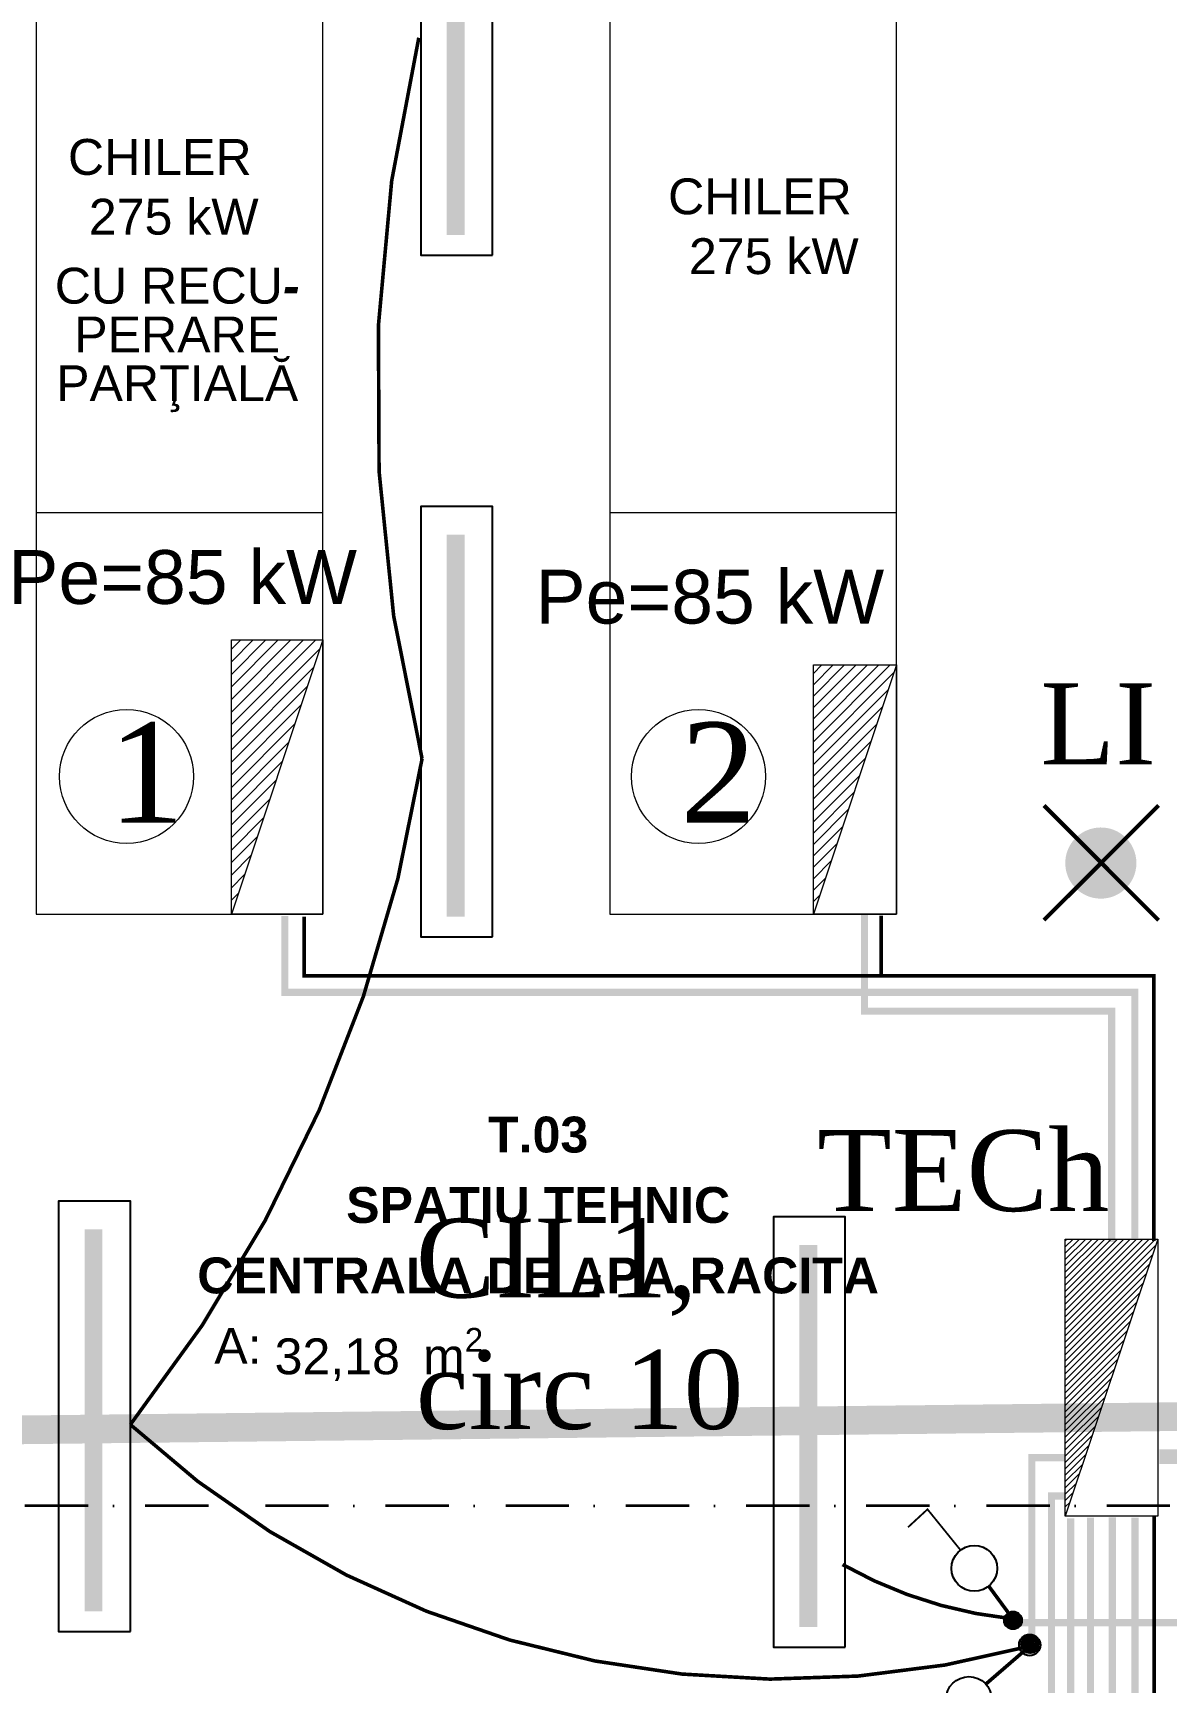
# Model space of a CAD drawing. Header units: millimetres. Extents: x 1322820 to 1391563, y 1051909 to 1098256.
# Drawn here: x 1348235 to 1351395, y 1084629 to 1089228 of the extents above; entities that cross this region are included whole.
import ezdxf
from ezdxf.enums import TextEntityAlignment as Align

# ---------------------------------------------------------------- set-up
doc = ezdxf.new("R2010")
doc.units = ezdxf.units.MM
doc.header["$MEASUREMENT"] = 0
for name, pattern in [('Dot & Dashed', [335.138881, 176.388884, -88.194442, 0, -70.555556]), ('DUBLU_INTRERUPT', [1.093612, 0.529167, -0.211667, 0.141111, -0.211667]), ('VERDECKT2_S2', [0.135, 0.1, -0.035])]:
    doc.linetypes.add(name, pattern=pattern)
doc.layers.get('0').update_dxf_attribs({"true_color": 0x787878})
doc.layers.add('calorifere_Pen_No__1', color=250, linetype='Continuous', lineweight=13)
doc.layers.add('Circuite', color=7, linetype='Continuous', lineweight=25)
for name, color, linetype in [('Circuit echipo', 7, 'Continuous'), ('circuite iluminat normal', 7, 'Continuous'), ('circuite iluminat vitali', 1, 'Continuous'), ('circuite prize normal', 7, 'Continuous'), ('circuite prize vitali', 1, 'Continuous'), ('ELECTRICAL', 7, 'Continuous'), ('ELECTRICE', 1, 'Continuous'), ('Texte', 7, 'Continuous')]:
    doc.layers.add(name, color=color, linetype=linetype)
for name, color, linetype, true_color in [('instalatii - echipamente', 7, 'Continuous', 0x787878), ('New_arhitectura - axe', 7, 'Continuous', 0x787878), ('New_arhitectura - suprafete DTAC', 7, 'Continuous', 0x787878)]:
    doc.layers.add(name, color=color, linetype=linetype, true_color=true_color)
for name, color, linetype, lineweight, true_color in [('instalatii - echipamente_Pen_No__21', 7, 'Continuous', 20, 0x787878), ('New_ARCHICAD Zone Stamps_Pen_No__1', 7, 'Continuous', 13, 0x787878), ('New_arhitectura - axe_Pen_No__201', 7, 'Continuous', 35, 0x787878)]:
    doc.layers.add(name, color=color, linetype=linetype, lineweight=lineweight, true_color=true_color)
doc.styles.add('GENERATED_STYLE_1', font='arialbd.ttf')
doc.styles.add('GENERATED_STYLE_2', font='arial.ttf')
doc.styles.add('GENERATED_STYLE_4', font='arialbi.ttf')

# ---------------------------------------------------------------- blocks, each defined once
blk = doc.blocks.new('SPATIU TEHNIC_T.03_6_1', base_point=(1349178.5, 1087298))
at = {"layer": 'New_ARCHICAD Zone Stamps_Pen_No__1', "color": 7, "lineweight": 13, "insert": (1348908.5, 1085616.9), "char_height": 100, "attachment_point": 1, "style": 'GENERATED_STYLE_2'}
blk.add_mtext('\\A1;\\pt0,50;32,18{\\H0.66x;\\S^  ;} m{\\H0.66x;\\S2^  ;}', dxfattribs=at)
at = {"layer": 'New_ARCHICAD Zone Stamps_Pen_No__1', "color": 7, "lineweight": 13}
for tag, style, p in [('DUMMY_849', 'GENERATED_STYLE_1', (1349014.5, 1086229)), ('DUMMY_850', 'GENERATED_STYLE_1', (1349767.9, 1086032.6)), ('DUMMY_851', 'GENERATED_STYLE_1', (1350546.9, 1085836.2)), ('measuredAreaCode', 'GENERATED_STYLE_2', (1348740.2, 1085616.9))]:
    blk.add_attdef(tag, text='', height=100, dxfattribs=dict(at, style=style)).set_placement(p, align=Align.TOP_LEFT)
at = {"layer": 'New_ARCHICAD Zone Stamps_Pen_No__1', "color": 7, "lineweight": 13, "style": 'GENERATED_STYLE_1'}
for tag, p in [('ROOM_NUMBER', (1349643.5, 1086206.2)), ('ROOM_NAME', (1349643.5, 1086009.8)), ('zoneNameLine2', (1349643.5, 1085813.3))]:
    blk.add_attdef(tag, text='', height=100, dxfattribs=at).set_placement(p, align=Align.TOP_CENTER)
blk = doc.blocks.new('Biomass Boiler 23')
at = {"layer": 'instalatii - echipamente_Pen_No__21', "color": 7, "linetype": 'Continuous', "lineweight": 20}
blk.add_line((0, 1120), (800, 1120), dxfattribs=at)
at = {"layer": 'instalatii - echipamente_Pen_No__21', "color": 7, "linetype": 'Continuous', "lineweight": 20, "flags": 128}
blk.add_lwpolyline([(0, 0), (800, 0), (800, 3300), (0, 3300)], close=True, dxfattribs=at)
blk = doc.blocks.new('Standard grid marker_7')
at = {"layer": 'New_arhitectura - axe_Pen_No__201', "linetype": 'Dot & Dashed', "lineweight": 35}
blk.add_line((1000, 0), (32396.9, 0), dxfattribs=at)
at = {"layer": 'New_arhitectura - axe_Pen_No__201', "lineweight": 35, "style": 'GENERATED_STYLE_1'}
blk.add_attdef('AC_MarkerText_1', text='', height=125, rotation=180, dxfattribs=at).set_placement((33503, 7.1), align=Align.MIDDLE_CENTER)
blk = doc.blocks.new('terasa')
at = {"layer": 'instalatii - echipamente', "linetype": 'Continuous', "lineweight": 20, "zscale": 1000}
for p in [(1348242.972, 1086770.6), (1349842.972, 1086770.6)]:
    blk.add_blockref('Biomass Boiler 23', p, dxfattribs=at)
at = {"layer": 'New_arhitectura - axe', "linetype": 'Continuous', "lineweight": 13, "zscale": 1000, "rotation": 180}
blk.add_blockref('Standard grid marker_7', (1356428.539, 1085120.65), dxfattribs=at)
at = {"layer": 'New_arhitectura - suprafete DTAC', "linetype": 'Continuous', "lineweight": 13}
blk.add_blockref('SPATIU TEHNIC_T.03_6_1', (1349178.502, 1087298.009), dxfattribs=at).add_auto_attribs({'ROOM_NAME': 'SPATIU TEHNIC', 'ROOM_NUMBER': 'T.03', 'zoneNameLine2': 'CENTRALA DE APA RACITA', 'measuredAreaCode': 'A: '})
blk = doc.blocks.new('A$C2BB31A3D')
at = {"layer": 'circuite iluminat normal'}
blk.add_lwpolyline([(0, 0), (1200, 0), (1200, 200), (0, 200)], close=True, dxfattribs=at)
at = {"layer": 'circuite iluminat vitali', "const_width": 50}
blk.add_lwpolyline([(56.2, 102.7), (1121.4, 102.7)], dxfattribs=at)

msp = doc.modelspace()

# ---------------------------------------------------------------- block references
msp.add_blockref('terasa', (0, 0))

# ---------------------------------------------------------------- next in the draw order: hatches: boundary and pattern name
at = {"layer": 'circuite iluminat normal'}
h = msp.add_hatch(color=256, dxfattribs=at)
h.paths.add_polyline_path([(1351043, 1084741.5, -0.528515), (1351012.6, 1084702.9), (1351026.7, 1084735.2)])
h.paths.add_polyline_path([(1351043, 1084741.5), (1351026.7, 1084735.2), (1351035, 1084754.2, -0.127588)])
h.paths.add_polyline_path([(1351035, 1084754.2), (1351012.6, 1084702.9, -0.086363), (1351002.7, 1084705.4, -0.099878), (1350993.1, 1084712.1), (1351015.1, 1084762.3, -0.099878), (1351026.6, 1084759.8, -0.086363)])
h.paths.add_polyline_path([(1351015.1, 1084762.3), (1350993.1, 1084712.1, -0.664213)])
h = msp.add_hatch(color=256, dxfattribs=at)
h.paths.add_polyline_path([(1351039.4, 1084742.5, -0.528515), (1351014, 1084710.3), (1351025.8, 1084737.2)])
h.paths.add_polyline_path([(1351039.4, 1084742.5), (1351025.8, 1084737.2), (1351032.8, 1084753, -0.127588)])
h.paths.add_polyline_path([(1351032.8, 1084753), (1351014, 1084710.3, -0.086363), (1351005.8, 1084712.4, -0.099878), (1350997.8, 1084718), (1351016.1, 1084759.8, -0.099878), (1351025.7, 1084757.7, -0.086363)])
h.paths.add_polyline_path([(1351016.1, 1084759.8), (1350997.8, 1084718, -0.664213)])
at = {"layer": 'circuite iluminat vitali'}
h = msp.add_hatch(color=256, dxfattribs=at)
h.paths.add_polyline_path([(1350973.5, 1084777.2, -0.528515), (1350943.6, 1084805.2), (1350969.3, 1084791.2)])
h.paths.add_polyline_path([(1350973.5, 1084777.2), (1350969.3, 1084791.2), (1350984.5, 1084782.9, -0.127588)])
h.paths.add_polyline_path([(1350984.5, 1084782.9), (1350943.6, 1084805.2, -0.086363), (1350946.3, 1084813.2, -0.099878), (1350952.6, 1084820.7), (1350992.7, 1084798.9, -0.099878), (1350989.8, 1084789.6, -0.086363)])
h.paths.add_polyline_path([(1350992.7, 1084798.9), (1350952.6, 1084820.7, -0.664213)])
at = {"layer": 'ELECTRICE', "lineweight": 20}
h = msp.add_hatch(dxfattribs=at)
h.set_pattern_fill('ANSI31', color=256, scale=198, style=0)
h.set_pattern_definition([(45, (-1501365.94, -1059388.487), (-17.50089283, 17.50089283), [])])
h.paths.add_polyline_path([(1348787.9, 1086770.6), (1349043, 1087535.4), (1348787.9, 1087535.4)])
h = msp.add_hatch(dxfattribs=at)
h.set_pattern_fill('ANSI31', color=256, scale=180, style=0)
h.set_pattern_definition([(45, (-1240637.857, -864283.115), (-15.90990258, 15.90990258), [])])
h.paths.add_polyline_path([(1350411.1, 1086770.6), (1350643, 1087465.9), (1350411.1, 1087465.9)])
at = {"layer": 'ELECTRICE', "linetype": 'DUBLU_INTRERUPT'}
h = msp.add_hatch(color=1, dxfattribs=at)
h.paths.add_polyline_path([(1351135.5, 1086851.2, 0.414226), (1351275, 1086835.9), (1351197.6, 1086913.3)])
h.paths.add_polyline_path([(1351197.6, 1086913.3), (1351275, 1086835.9, 0.227426), (1351312.1, 1086913.3, 0.227437), (1351275, 1086990.7)])
h.paths.add_polyline_path([(1351197.6, 1086913.3), (1351275, 1086990.7, 0.414202), (1351135.5, 1086975.4)])
h.paths.add_polyline_path([(1351135.5, 1086851.2), (1351197.6, 1086913.3), (1351135.5, 1086975.4, 0.170706), (1351113.7, 1086913.3, 0.170696)])
at = {"layer": 'ELECTRICE', "lineweight": 20}
h = msp.add_hatch(dxfattribs=at)
h.set_pattern_fill('ANSI31', color=256, scale=100, style=0)
h.set_pattern_definition([(45, (-89060.892, 1395.746), (-8.838834765, 8.838834765), [])])
h.paths.add_polyline_path([(1351371.4, 1085864.3), (1351113.8, 1085864.3), (1351113.8, 1085091.7)])

# ---------------------------------------------------------------- next in the draw order: linework, layer by layer
at = {"layer": 'Circuite', "lineweight": 20}
for p, q in [((1349043, 1087535.4), (1348787.9, 1086770.6)), ((1350643, 1087465.9), (1350411.1, 1086770.6)), ((1351371.4, 1085864.3), (1351113.8, 1085091.7))]:
    msp.add_line(p, q, dxfattribs=at)
for points, const_width in [([(1347670.2, 1088578.3), (1347044.8, 1088578.3), (1347044.8, 1083595.3), (1347044.8, 1083577), (1351308.2, 1083577), (1351308.2, 1085087.6)], 20), ([(1347443.4, 1088143.5), (1347102.6, 1088143.5), (1347102.6, 1083635.8), (1351245, 1083635.8), (1351245, 1085088.5)], 20), ([(1348936.8, 1086766.1), (1348936.8, 1086553), (1351307.7, 1086553), (1351307.7, 1085867)], 20), ([(1350553.8, 1086771.3), (1350553.8, 1086500.4), (1350553.8, 1086500.4), (1351243.2, 1086500.4), (1351243.2, 1085857)], 20), ([(1350600.3, 1086766.5), (1350600.3, 1086594.7)], 10), ([(1351128.9, 1085086.4), (1351128.9, 1083754.2), (1346369.7, 1083754.2), (1346369.7, 1085537.8), (1340817.5, 1085537.8), (1340817.5, 1085749.2)], 20), ([(1351113.8, 1085148), (1351075.3, 1085148), (1351075.3, 1083807), (1346420.3, 1083807), (1346420.3, 1085583), (1345155.4, 1085583), (1345155.4, 1085746.6)], 20), ([(1351112.6, 1085255.1), (1351020.4, 1085255.1), (1351020.4, 1084730.1)], 20), ([(1347670.9, 1084613.1), (1347162.8, 1084613.1), (1347152.4, 1084613.1), (1347158.4, 1084613.1), (1347162, 1084613.1), (1347162, 1083684.3), (1347162, 1083693.8), (1351184.1, 1083693.8), (1351184.1, 1085087.6)], 20)]:
    msp.add_lwpolyline(points, dxfattribs=dict(at, const_width=const_width))
for points in [[(1348787.9, 1087535.4), (1349043, 1087535.4), (1349043, 1086770.6), (1348787.9, 1086770.6)], [(1350411.1, 1087465.9), (1350643, 1087465.9), (1350643, 1086770.6), (1350411.1, 1086770.6)], [(1351113.8, 1085864.3), (1351371.4, 1085864.3), (1351371.4, 1085091.7), (1351113.8, 1085091.7)]]:
    msp.add_lwpolyline(points, close=True, dxfattribs=at)
at = {"layer": 'Circuite', "linetype": 'DUBLU_INTRERUPT', "lineweight": 20, "ltscale": 1000, "const_width": 10}
for points in [[(1348990.6, 1086763.5), (1348990.6, 1086598.7), (1351360.4, 1086598.7), (1351360.4, 1085859.4)], [(1351361.9, 1085092.2), (1351361.9, 1083515.4), (1351716.9, 1083515.4), (1351716.9, 1083515.4), (1351716.9, 1083061.6), (1361547.4, 1083061.6), (1361547.4, 1081067.4), (1361547.4, 1081067.4), (1361547.4, 1081067.4), (1361547.4, 1081067.4)]]:
    msp.add_lwpolyline(points, dxfattribs=at)
at = {"layer": 'Circuite', "lineweight": 20}
for centre in [(1348495.4, 1087154.7), (1350090.7, 1087154.7)]:
    msp.add_circle(centre, 186.9, dxfattribs=at)
at = {"layer": 'circuite iluminat normal', "linetype": 'VERDECKT2_S2', "ltscale": 2000, "const_width": 10}
for points in [[(1349310.6, 1089214.8, 0.120517), (1349319.8, 1087204.2)], [(1348506.2, 1085347.3, 0.128736), (1349319.8, 1087204.2)], [(1348506.2, 1085347.3, 0.257994), (1351018, 1084730)]]:
    msp.add_lwpolyline(points, format="xyb", dxfattribs=at)
at = {"layer": 'circuite iluminat normal', "const_width": 10.1}
msp.add_lwpolyline([(1351018.1, 1084732.5), (1350890.8, 1084622.5)], dxfattribs=at)
at = {"layer": 'circuite iluminat normal'}
for centre, radius in [((1351014.6, 1084732.6), 29.7), ((1351015.7, 1084735.1), 24.8)]:
    msp.add_circle(centre, radius, dxfattribs=at)
at = {"layer": 'circuite iluminat normal', "ltscale": 1.01}
msp.add_circle((1350845, 1084580.9), 63.7, dxfattribs=at)
at = {"layer": 'circuite iluminat vitali', "linetype": 'Continuous', "const_width": 5.03}
msp.add_lwpolyline([(1350821.3, 1084997.6), (1350729.4, 1085111.1), (1350675, 1085061)], dxfattribs=at)
at = {"layer": 'circuite iluminat vitali', "linetype": 'VERDECKT2_S2', "ltscale": 2000, "const_width": 10}
msp.add_lwpolyline([(1350492.5, 1084957.1, 0.103163), (1350962.9, 1084806.1)], format="xyb", dxfattribs=at)
at = {"layer": 'circuite iluminat vitali', "const_width": 10.1}
msp.add_lwpolyline([(1350971.2, 1084800.4), (1350899, 1084898.5)], dxfattribs=at)
at = {"layer": 'circuite iluminat vitali', "lineweight": 20, "const_width": 20}
msp.add_lwpolyline([(1361496.6, 1081063.9), (1361496.6, 1081063.9), (1361496.6, 1081063.9), (1361496.6, 1081063.9), (1361496.6, 1083318.6), (1361496.6, 1083318.6), (1351919.7, 1083318.6), (1351919.7, 1084794.9), (1350968.9, 1084794.9)], dxfattribs=at)
at = {"layer": 'circuite iluminat vitali', "ltscale": 1.01}
msp.add_circle((1350860, 1084946.5), 63.7, dxfattribs=at)
at = {"layer": 'circuite iluminat vitali'}
msp.add_circle((1350968, 1084801.4), 24.8, dxfattribs=at)
at = {"layer": 'circuite prize normal', "lineweight": 20, "const_width": 40}
msp.add_lwpolyline([(1357291.6, 1079815.5), (1357291.6, 1083120.8), (1351783.2, 1083120.8), (1351783.2, 1083584.7), (1351455.9, 1083584.7), (1351455.9, 1085257.9), (1351375.8, 1085257.9)], dxfattribs=at)
at = {"layer": 'circuite prize vitali', "lineweight": 20, "const_width": 80}
msp.add_lwpolyline([(1362072.2, 1085491.4), (1346211.1, 1085309.9), (1327088, 1085305.8), (1326576.4, 1085477.9), (1326576.4, 1085477.9), (1326576.4, 1085477.9), (1326576.4, 1085477.9), (1326576.4, 1085477.9), (1326576.4, 1085477.9), (1326576.4, 1085477.9), (1326576.4, 1085477.9)], dxfattribs=at)
at = {"layer": 'ELECTRICAL', "linetype": 'Continuous', "const_width": 11.3, "flags": 128}
msp.add_lwpolyline([(1351374.2, 1087074), (1351054.1, 1086753.9), (1351214.2, 1086913.9), (1351374.2, 1086753.9), (1351054.1, 1087074)], dxfattribs=at)

# ---------------------------------------------------------------- next in the draw order: block references
at = {"layer": 'Circuit echipo', "rotation": 90}
for p in [(1349515.9, 1088608.7), (1349515.9, 1086707.4), (1348506.1, 1084770.8), (1350500, 1084726.8)]:
    msp.add_blockref('A$C2BB31A3D', p, dxfattribs=at)

# ---------------------------------------------------------------- next in the draw order: texts
at = {"layer": 'calorifere_Pen_No__1', "linetype": 'Continuous', "lineweight": 13, "attachment_point": 5, "style": 'GENERATED_STYLE_4'}
for s, insert, char_height in [('\\A1;{\\fArial|b0|i0|c238|p34;CHILER}\\P  {\\fArial|b0|i0|c238|p34;275 kW}', (1348588.2, 1088798.4), 100), ('\\A1;{\\fArial|b0|i0|c238|p34;CHILER}\\P  {\\fArial|b0|i0|c238|p34;275 kW}', (1350262, 1088688.4), 100), ('\\A1;{\\fArial|b0|i0|c238|p34;Pe=85 kW}', (1348651.9, 1087709.9), 150), ('\\A1;{\\fArial|b0|i0|c238|p34;Pe=85 kW}', (1350122.3, 1087655.1), 150)]:
    msp.add_mtext(s, dxfattribs=dict(at, insert=insert, char_height=char_height))
at = {"layer": 'calorifere_Pen_No__1', "linetype": 'Continuous', "lineweight": 13, "insert": (1348636.8, 1088372), "char_height": 100, "width": 1745.373, "attachment_point": 5, "line_spacing_factor": 0.815838, "style": 'GENERATED_STYLE_4'}
msp.add_mtext('\\A1;{\\fArial|b0|i0|c238|p34;CU RECU}-\\P{\\fArial|b0|i0|c238|p34;PERARE}\\P{\\fArial|b0|i0|c238|p34;PARŢIALĂ}', dxfattribs=at)
at = {"layer": 'Circuite', "char_height": 225.707, "width": 1032.314, "attachment_point": 1}
for s, insert in [('{\\fTimes New Roman|b0|i0|c0|p18;LI}', (1351044.5, 1087414.1)), ('{\\fTimes New Roman|b0|i0|c0|p18;TECh}', (1350421.7, 1086168.7))]:
    msp.add_mtext(s, dxfattribs=dict(at, insert=insert))
at = {"layer": 'circuite prize normal', "linetype": 'Continuous', "char_height": 280, "width": 1747.37, "attachment_point": 1}
for s, insert in [('{\\fTimes New Roman|b0|i0|c0|p18;1}', (1348445.1, 1087305.6)), ('{\\fTimes New Roman|b0|i0|c0|p18;2}', (1350040.4, 1087305.6))]:
    msp.add_mtext(s, dxfattribs=dict(at, insert=insert))
at = {"layer": 'Texte', "insert": (1349302.4, 1085921.8), "char_height": 220, "width": 7878.54, "attachment_point": 1}
msp.add_mtext('{\\fTimes New Roman|b0|i0|c0|p18;\\C1;CIL1,\\Pcirc 10}', dxfattribs=at)

doc.saveas('drawing.dxf')
